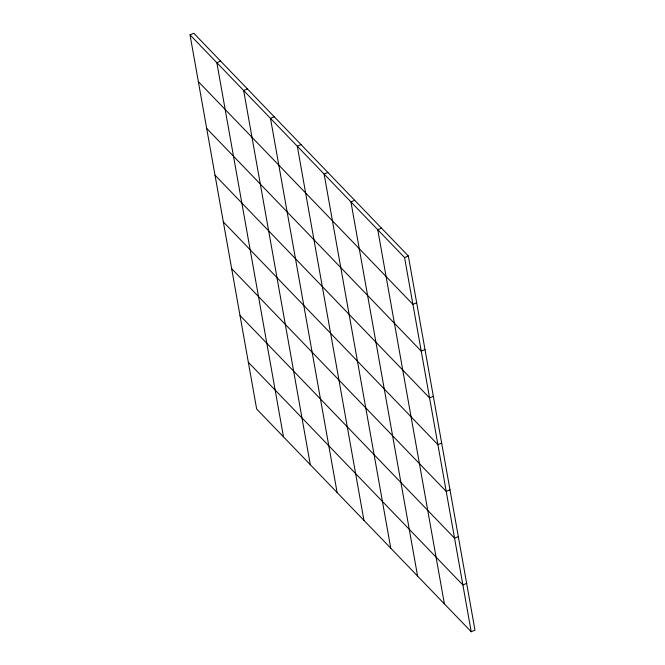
<?xml version="1.0" encoding="UTF-8"?>
<svg xmlns="http://www.w3.org/2000/svg" width="665" height="665" viewBox="0 0 665 665"><rect width="100%" height="100%" fill="white"/><g stroke="black" fill="none" stroke-linecap="round" stroke-linejoin="round"><path stroke-width="1" d="M190.015 34.854L193.781 33.25L408.335 255.983L474.985 630.146L471.219 631.75L256.665 409.017L190.015 34.854L404.578 257.588L471.219 631.75M220.597 61.089L216.84 62.701L283.49 436.855M247.413 88.935L243.656 90.54L310.306 464.702M274.238 116.774L270.48 118.378L337.122 492.541M301.054 144.621L297.297 146.225L363.946 520.379M327.878 172.459L324.113 174.064L390.762 548.226M354.694 200.298L350.937 201.911L417.587 576.065M381.51 228.145L377.753 229.749L444.403 603.911M404.578 257.588L408.335 255.983M416.664 302.758L412.907 304.362L198.353 81.629M424.993 349.524L421.236 351.128L206.682 128.395M433.322 396.29L429.565 397.903L215.011 175.169M441.66 443.065L437.894 444.669L223.34 221.935M449.989 489.831L446.232 491.443L231.678 268.71M458.318 536.605L454.561 538.209L240.007 315.476M466.647 583.371L462.89 584.984L248.336 362.242"/></g></svg>
